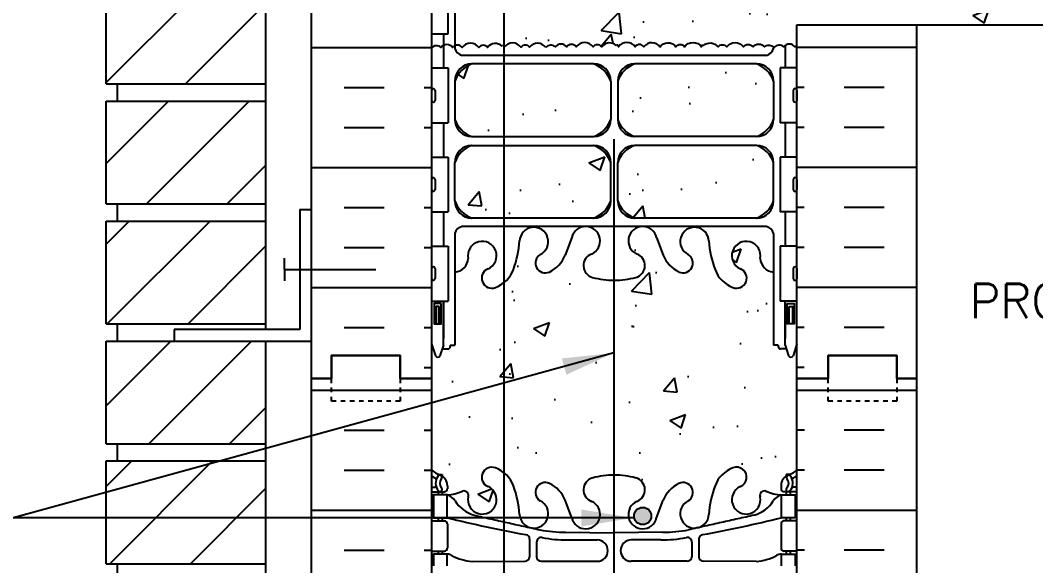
# Model space of a CAD drawing. Header units: inches. Extents: x 170.9 to 228.2, y 99.5 to 181.2.
# Drawn here: x 183.53 to 205.76, y 149.1 to 161.04 of the extents above; entities that cross this region are included whole.
import ezdxf
from ezdxf.enums import TextEntityAlignment as Align

# ---------------------------------------------------------------- set-up
doc = ezdxf.new("R2010")
doc.units = ezdxf.units.IN
doc.header["$LTSCALE"] = 0.5
doc.header["$MEASUREMENT"] = 0
doc.linetypes.add('DASHED2', pattern=[0.375, 0.25, -0.125])
for name, color, linetype in [('HATCH', 12, 'Continuous'), ('line25', 2, 'Continuous'), ('LINE3', 3, 'Continuous'), ('LINE50', 5, 'Continuous'), ('LINE9', 9, 'Continuous'), ('TEXT', 4, 'Continuous'), ('Web_Edge', 9, 'Continuous')]:
    doc.layers.add(name, color=color, linetype=linetype)
doc.styles.add('DIM', font='romans.shx', dxfattribs={"width": 0.7})
doc.styles.add('ROMANS', font='romans.shx', dxfattribs={"height": 0.75})
doc.dimstyles.new('ext_12', dxfattribs={"dimscale": 12, "dimtxt": 0.075, "dimasz": 0.09375, "dimexe": 0.09375, "dimexo": 0.0625, "dimgap": 0.0625, "dimtad": 1, "dimdec": 1, "dimzin": 2, "dimdsep": 46, "dimlunit": 4, "dimtxsty": 'DIM', "dimcen": 0.09, "dimdle": 0.09375, "dimclrt": 4, "dimadec": 0, "dimazin": 0, "dimtfac": 1, "dimtdec": 1, "dimtmove": 2, "dimatfit": 3, "dimfxl": 1, "dimfrac": 2, "dimtolj": 1, "dimtzin": 0, "dimarcsym": 0})

msp = doc.modelspace()

# ---------------------------------------------------------------- hatches: boundary and pattern name
at = {"layer": 'HATCH'}
h = msp.add_hatch(dxfattribs=at)
h.set_pattern_fill('AR-CONC', color=256, scale=0.5)
h.set_pattern_definition([(50, (0, 0), (3.5863, -0.31376), [0.375, -4.125]), (355, (0, 0), (-0.693757, 3.76096), [0.3, -3.3]), (100.4514, (0.299, -0.026), (2.892544, 3.4472), [0.3187, -3.50571]), (46.1842, (0, 1), (5.33621, -0.827596), [0.5625, -6.1875]), (96.6356, (0.4447, 0.931), (4.67331, 4.87059), [0.47805, -5.25857]), (351.1842, (0, 1), (4.67331, 4.87059), [0.45, -4.95]), (21, (0.5, 0.75), (2.984535, -2.013094), [0.375, -4.125]), (326, (0.5, 0.75), (1.216577, 3.62575), [0.3, -3.3]), (71.4514, (0.7487, 0.5822), (4.20111, 1.612656), [0.3187, -3.50571]), (37.5, (0, 0), (0.060799, 1.664469), [0, -3.26, 0, -3.35, 0, -3.3125]), (7.5, (0, 0), (1.315348, 1.972059), [0, -1.91, 0, -3.185, 0, -1.2625]), (327.5, (-1.115, 0), (2.669112, -0.1127744), [0, -1.25, 0, -3.9, 0, -5.175]), (317.5, (-1.615, 0), (2.91593, 0.500525), [0, -1.625, 0, -2.59, 0, -3.675])])
edge = h.paths.add_edge_path()
edge.add_line((200.531, 180.198), (195.531, 180.198))
edge.add_line((195.531, 180.198), (194.531, 181.198))
edge.add_line((194.531, 181.198), (194.531, 179.198))
edge.add_line((194.531, 179.198), (193.531, 180.198))
edge.add_line((193.531, 180.198), (192.531, 180.198))
edge.add_line((192.531, 180.198), (192.531, 177.39))
edge.add_arc((192.877, 177.751), 0.5, 226.2109, 246.4218)
edge.add_line((192.677, 177.293), (192.767, 177.293))
edge.add_line((192.767, 177.293), (192.767, 177.251))
edge.add_arc((192.627, 177.044), 0.25, 0, 55.9442, ccw=False)
edge.add_line((192.877, 177.044), (192.877, 176.976))
edge.add_arc((192.814, 176.976), 0.0625, -90, 0, ccw=False)
edge.add_line((192.814, 176.914), (192.767, 176.914))
edge.add_line((192.767, 176.914), (192.767, 176.844))
edge.add_line((192.767, 176.844), (192.872, 176.844))
edge.add_arc((192.749, 176.501), 0.364, 32.0424, 70.3387, ccw=False)
edge.add_arc((193.672, 177.112), 0.743, 214.228, 253.8107)
edge.add_spline(control_points=[(193.465, 176.398), (194.902, 176.078)], knot_values=[0, 0, 1, 1], degree=1, periodic=0)
edge.add_arc((195.459, 179.009), 2.984, 259.2546, 270.0995)
edge.add_line((195.464, 176.026), (196.531, 176.01))
edge.add_line((196.531, 176.01), (197.597, 176.026))
edge.add_arc((197.602, 179.009), 2.984, 269.9005, 280.7454)
edge.add_spline(control_points=[(198.159, 176.078), (199.596, 176.398)], knot_values=[0, 0, 1, 1], degree=1, periodic=0)
edge.add_arc((199.389, 177.112), 0.743, 286.1893, 325.772)
edge.add_arc((200.312, 176.501), 0.364, 109.6613, 147.9576, ccw=False)
edge.add_line((200.19, 176.844), (200.295, 176.844))
edge.add_line((200.295, 176.844), (200.295, 176.914))
edge.add_line((200.295, 176.914), (200.247, 176.914))
edge.add_arc((200.247, 176.976), 0.0625, 180, 270, ccw=False)
edge.add_line((200.185, 176.976), (200.185, 177.044))
edge.add_arc((200.435, 177.044), 0.25, 124.0558, 180, ccw=False)
edge.add_line((200.295, 177.251), (200.295, 177.293))
edge.add_line((200.295, 177.293), (200.385, 177.293))
edge.add_arc((200.185, 177.751), 0.5, 293.5782, 313.7891)
edge.add_line((200.531, 177.39), (200.531, 180.198))
h.paths.add_polyline_path([(200.346, 170.699, -0.6), (200.446, 170.699), (200.531, 170.438), (200.531, 171.198), (200.531, 173.198, 0.088416), (200.385, 173.295), (200.295, 173.295), (200.295, 173.337, -0.249069), (200.185, 173.544), (200.185, 173.611, -0.414214), (200.247, 173.674), (200.295, 173.674), (200.295, 173.744), (200.19, 173.744, 0.085348), (199.86, 173.668, -0.669601), (199.728, 173.788, 2.087231), (199.294, 173.564, -1), (199.13, 173.155, -0.21345), (198.738, 173.544, -0.068226), (198.602, 174.172, 1.753171), (198.151, 173.876, -0.940793), (197.948, 173.492, -0.173075), (197.602, 173.859), (197.459, 174.246, 1.612474), (197.028, 173.886, -0.734872), (197.005, 173.375, -0.068475), (196.531, 173.313, -0.068475), (196.056, 173.375, -0.734872), (196.033, 173.886, 1.612474), (195.602, 174.246), (195.459, 173.859, -0.173075), (195.113, 173.492, -0.940793), (194.91, 173.876, 1.753171), (194.459, 174.172, -0.068226), (194.323, 173.544, -0.21345), (193.931, 173.155, -1), (193.767, 173.564, 2.087231), (193.334, 173.788, -0.669601), (193.201, 173.668, 0.085348), (192.872, 173.744), (192.767, 173.744), (192.767, 173.674), (192.814, 173.674, -0.414214), (192.877, 173.611), (192.877, 173.544, -0.249069), (192.767, 173.337), (192.767, 173.295), (192.677, 173.295, 0.088416), (192.531, 173.198), (192.531, 171.198), (192.531, 170.438), (192.616, 170.699, -0.6), (192.716, 170.699), (192.765, 170.549), (192.891, 170.549, -0.414214), (192.941, 170.499), (192.941, 170.469), (193.041, 170.469), (193.041, 168.867, -0.380397), (193.334, 168.572, 2.087231), (193.767, 168.797, -1), (193.931, 169.206, -0.21345), (194.323, 168.816, -0.068226), (194.459, 168.189, 1.753171), (194.91, 168.485, -0.940793), (195.113, 168.868, -0.173075), (195.459, 168.502), (195.602, 168.115, 1.612474), (196.033, 168.474, -0.734872), (196.056, 168.986, -0.068475), (196.531, 169.048, -0.068475), (197.005, 168.986, -0.734872), (197.028, 168.474, 1.612474), (197.459, 168.115), (197.602, 168.502, -0.173075), (197.948, 168.868, -0.940793), (198.151, 168.485, 1.753171), (198.602, 168.189, -0.068226), (198.738, 168.816, -0.21345), (199.13, 169.206, -1), (199.294, 168.797, 2.087231), (199.728, 168.572, -0.380392), (200.021, 168.867), (200.021, 170.469), (200.121, 170.469), (200.121, 170.499, -0.414214), (200.171, 170.549), (200.297, 170.549)])
h.paths.add_polyline_path([(212.178, 163.688), (200.531, 163.688, 0.108896), (200.49, 163.651, 0.520567), (200.243, 163.651, 0.44555), (200.031, 163.636, 0.44555), (199.818, 163.651, 0.520567), (199.571, 163.651, 0.520567), (199.36, 163.651, 0.520567), (198.994, 163.651, 0.520567), (198.804, 163.651, 0.449497), (198.484, 163.681, 1.097989), (198.442, 163.651, 0.529424), (198.073, 163.656, 0.520567), (197.883, 163.656, 0.520567), (197.531, 163.649, 0.520567), (197.179, 163.656, 0.520567), (196.989, 163.656, 0.529424), (196.619, 163.651, 1.097989), (196.577, 163.681, 0.449497), (196.257, 163.651, 0.520567), (196.067, 163.651, 0.520567), (195.701, 163.651, 0.520567), (195.49, 163.651, 0.520567), (195.243, 163.651, 0.44555), (195.031, 163.636, 0.520567), (194.679, 163.643, 0.520567), (194.489, 163.643, 0.529424), (194.119, 163.638, 1.097989), (194.077, 163.669, 0.449497), (193.757, 163.638, 0.520567), (193.567, 163.638, 0.520567), (193.201, 163.638, 0.36457), (193.041, 163.681), (193.041, 162.51), (193.161, 162.31), (193.161, 162.198), (193.161, 162.085), (193.041, 161.885), (193.041, 160.483, -0.36457), (193.201, 160.44, -0.520567), (193.567, 160.44, -0.520567), (193.757, 160.44, -0.449497), (194.077, 160.47, -0.974643), (194.123, 160.445, -0.520567), (194.489, 160.445, -0.520567), (194.679, 160.445, -0.520567), (195.031, 160.438, -0.44555), (195.243, 160.452, -0.520567), (195.49, 160.452, -0.520567), (195.701, 160.452, -0.520567), (196.067, 160.452, -0.520567), (196.257, 160.452, -0.449497), (196.577, 160.483, -0.974643), (196.623, 160.457, -0.520567), (196.989, 160.457, -0.520567), (197.179, 160.457, -0.520567), (197.531, 160.45, -0.520567), (197.883, 160.457, -0.520567), (198.073, 160.457, -0.520567), (198.439, 160.457, -0.974643), (198.484, 160.483, -0.449497), (198.804, 160.452, -0.520567), (198.994, 160.452, -0.520567), (199.36, 160.452, -0.520567), (199.571, 160.452, -0.520567), (199.818, 160.452, -0.44555), (200.031, 160.438, -0.44555), (200.243, 160.452, -0.520567), (200.49, 160.452, -0.108896), (200.531, 160.49), (200.531, 160.938), (212.178, 160.938), (212.178, 161.054), (213.178, 162.054), (211.178, 162.054), (212.178, 163.054)])
h.paths.add_polyline_path([(200.021, 163.979, 0.268138), (199.859, 164.127), (193.202, 164.127, 0.268156), (193.041, 163.979), (193.041, 163.681, -0.36457), (193.201, 163.638, -0.520567), (193.567, 163.638, -0.520567), (193.757, 163.638, -0.449497), (194.077, 163.669, -0.974643), (194.123, 163.643, -0.520567), (194.489, 163.643, -0.520567), (194.679, 163.643, -0.520567), (195.031, 163.636, -0.44555), (195.243, 163.651, -0.520567), (195.49, 163.651, -0.520567), (195.701, 163.651, -0.520567), (196.067, 163.651, -0.520567), (196.257, 163.651, -0.449497), (196.577, 163.681, -0.974643), (196.623, 163.656, -0.520567), (196.989, 163.656, -0.520567), (197.179, 163.656, -0.520567), (197.531, 163.649, -0.520567), (197.883, 163.656, -0.520567), (198.073, 163.656, -0.520567), (198.439, 163.656, -0.974643), (198.484, 163.681, -0.449497), (198.804, 163.651, -0.520567), (198.994, 163.651, -0.520567), (199.36, 163.651, -0.520567), (199.571, 163.651, -0.520567), (199.818, 163.651, -0.4142), (200.021, 163.648)])
h.paths.add_polyline_path([(196.454, 164.689), (196.454, 165.53, 0.225652), (196.079, 165.905), (193.416, 165.905, 0.225652), (193.041, 165.53), (193.041, 164.689, 0.225652), (193.416, 164.314), (196.079, 164.314, 0.225652)])
h.paths.add_polyline_path([(200.021, 165.53, 0.225652), (199.646, 165.905), (196.982, 165.905, 0.225652), (196.607, 165.53), (196.607, 164.689, 0.225652), (196.982, 164.314), (199.646, 164.314, 0.225652), (200.021, 164.689)])
h.paths.add_polyline_path([(200.021, 167.312, 0.225652), (199.646, 167.687), (196.982, 167.687, 0.225652), (196.607, 167.312), (196.607, 166.471, 0.225652), (196.982, 166.096), (199.646, 166.096, 0.225652), (200.021, 166.471)])
h.paths.add_polyline_path([(196.454, 167.312, 0.225652), (196.079, 167.687), (193.416, 167.687, 0.225652), (193.041, 167.312), (193.041, 166.471, 0.225652), (193.416, 166.096), (196.079, 166.096, 0.225652), (196.454, 166.471)])
h.paths.add_polyline_path([(196.454, 157.924, 0.225652), (196.079, 158.299), (193.416, 158.299, 0.225652), (193.041, 157.924), (193.041, 157.084, 0.225652), (193.416, 156.709), (196.079, 156.709, 0.225652), (196.454, 157.084)])
h.paths.add_polyline_path([(196.454, 158.865), (196.454, 159.706, 0.225652), (196.079, 160.081), (193.416, 160.081, 0.225652), (193.041, 159.706), (193.041, 158.865, 0.225652), (193.416, 158.49), (196.079, 158.49, 0.225652)])
h.paths.add_polyline_path([(200.021, 159.706, 0.225652), (199.646, 160.081), (196.982, 160.081, 0.225652), (196.607, 159.706), (196.607, 158.865, 0.225652), (196.982, 158.49), (199.646, 158.49, 0.225652), (200.021, 158.865)])
h.paths.add_polyline_path([(200.021, 157.924, 0.225652), (199.646, 158.299), (196.982, 158.299, 0.225652), (196.607, 157.924), (196.607, 157.084, 0.225652), (196.982, 156.709), (199.646, 156.709, 0.225652), (200.021, 157.084)])
h.paths.add_polyline_path([(200.531, 153.198), (200.531, 153.957), (200.446, 153.696, -0.6), (200.346, 153.696), (200.297, 153.846), (200.171, 153.846, -0.414214), (200.121, 153.896), (200.121, 153.926), (200.021, 153.926), (200.021, 155.528, -0.380392), (199.728, 155.823, 2.087231), (199.294, 155.598, -1), (199.13, 155.19, -0.21345), (198.738, 155.579, -0.069923), (198.601, 156.223, 1.702394), (198.151, 155.91, -0.940793), (197.948, 155.527, -0.173075), (197.602, 155.893), (197.459, 156.28, 1.612474), (197.028, 155.921, -0.734872), (197.005, 155.41, -0.068475), (196.531, 155.348, -0.068475), (196.056, 155.41, -0.734872), (196.033, 155.921, 1.612474), (195.602, 156.28), (195.459, 155.893, -0.173075), (195.113, 155.527, -0.940793), (194.91, 155.91, 1.702394), (194.46, 156.223, -0.069923), (194.323, 155.579, -0.21345), (193.931, 155.19, -1), (193.767, 155.598, 2.087231), (193.334, 155.823, -0.380397), (193.041, 155.528), (193.041, 153.926), (192.941, 153.926), (192.941, 153.896, -0.414214), (192.891, 153.846), (192.765, 153.846), (192.716, 153.696, -0.6), (192.616, 153.696), (192.531, 153.957), (192.531, 153.198), (192.531, 151.198, 0.088416), (192.677, 151.1), (192.767, 151.1), (192.767, 151.059, -0.249069), (192.877, 150.851), (192.877, 150.784, -0.414214), (192.814, 150.721), (192.767, 150.721), (192.767, 150.651), (192.872, 150.651, 0.085348), (193.201, 150.727, -0.669601), (193.334, 150.607, 2.087231), (193.767, 150.831, -1), (193.931, 151.24, -0.21345), (194.323, 150.851, -0.069923), (194.46, 150.207, 1.702394), (194.91, 150.52, -0.940793), (195.113, 150.903, -0.173075), (195.459, 150.536), (195.602, 150.149, 1.612474), (196.033, 150.509, -0.734872), (196.056, 151.02, -0.068475), (196.531, 151.082, -0.068475), (197.005, 151.02, -0.734872), (197.028, 150.509, 1.612474), (197.459, 150.149), (197.602, 150.536, -0.173075), (197.948, 150.903, -0.940793), (198.151, 150.52, 1.702394), (198.601, 150.207, -0.069923), (198.738, 150.851, -0.21345), (199.13, 151.24, -1), (199.294, 150.831, 2.087231), (199.728, 150.607, -0.669601), (199.86, 150.727, 0.085348), (200.19, 150.651), (200.295, 150.651), (200.295, 150.721), (200.247, 150.721, -0.414214), (200.185, 150.784), (200.185, 150.851, -0.249069), (200.295, 151.059), (200.295, 151.1), (200.385, 151.1, 0.088416), (200.531, 151.198)])
h.paths.add_polyline_path([(200.531, 137.266, 0.088416), (200.385, 137.364), (200.295, 137.364), (200.295, 137.405, -0.249069), (200.185, 137.613), (200.185, 137.68, -0.414214), (200.247, 137.743), (200.295, 137.743), (200.295, 137.813), (200.19, 137.813, 0.085348), (199.86, 137.737, -0.669601), (199.728, 137.857, 2.087231), (199.294, 137.633, -1), (199.13, 137.224, -0.21345), (198.738, 137.613, -0.069923), (198.601, 138.257, 1.702394), (198.151, 137.944, -0.940793), (197.948, 137.561, -0.173075), (197.602, 137.928), (197.459, 138.315, 1.612474), (197.028, 137.955, -0.734872), (197.005, 137.444, -0.068475), (196.531, 137.382, -0.068475), (196.056, 137.444, -0.734872), (196.033, 137.955, 1.612474), (195.602, 138.315), (195.459, 137.928, -0.173075), (195.113, 137.561, -0.940793), (194.91, 137.944, 1.702394), (194.46, 138.257, -0.069923), (194.323, 137.613, -0.21345), (193.931, 137.224, -1), (193.767, 137.633, 2.087231), (193.334, 137.857, -0.669601), (193.201, 137.737, 0.085348), (192.872, 137.813), (192.767, 137.813), (192.767, 137.743), (192.814, 137.743, -0.414214), (192.877, 137.68), (192.877, 137.613, -0.249069), (192.767, 137.405), (192.767, 137.364), (192.677, 137.364, 0.088416), (192.531, 137.266), (192.531, 135.198), (193.531, 135.198), (194.531, 134.198), (194.531, 136.198), (195.531, 135.198), (200.531, 135.198)])
h.paths.add_polyline_path([(219.738, 163.688), (213.178, 163.688), (213.178, 163.449), (212.178, 162.449), (214.178, 162.449), (213.178, 161.449), (213.178, 160.938), (213.576, 160.938), (215.987, 160.938, -0.679626), (215.987, 161.438), (216.421, 161.56, 0.684458), (216.421, 162.06), (216.098, 162.06), (216.098, 162.185), (216.442, 162.185, -0.714868), (216.46, 161.442), (216.029, 161.32, 0.616244), (216.015, 161.063), (216.483, 161.063, -0.207325), (216.829, 160.938), (219.738, 160.938)])
h = msp.add_hatch(dxfattribs=at)
h.set_pattern_fill('ANSI31', color=256, scale=10, style=0)
h.set_pattern_definition([(45, (199.9681, 170.6976), (-0.883883, 0.883883), [])])
h.paths.add_polyline_path([(188.906, 180.198), (185.406, 180.198), (185.406, 178.018), (188.906, 178.018)])
h.paths.add_polyline_path([(188.906, 177.643), (185.406, 177.643), (185.406, 175.393), (188.906, 175.393)])
h.paths.add_polyline_path([(188.906, 175.018), (185.406, 175.018), (185.406, 172.768), (188.906, 172.768)])
h.paths.add_polyline_path([(188.906, 172.393), (185.406, 172.393), (185.406, 170.143), (188.906, 170.143)])
h.paths.add_polyline_path([(188.906, 169.768), (185.406, 169.768), (185.406, 167.518), (188.906, 167.518)])
h.paths.add_polyline_path([(188.906, 167.143), (186.896, 167.143), (185.406, 167.143), (185.406, 164.893), (188.906, 164.893)])
h.paths.add_polyline_path([(188.906, 164.518), (185.406, 164.518), (185.406, 162.268), (188.906, 162.268)])
h.paths.add_polyline_path([(188.906, 161.893), (185.406, 161.893), (185.406, 159.643), (188.906, 159.643)])
h.paths.add_polyline_path([(188.906, 159.268), (185.406, 159.268), (185.406, 157.018), (188.906, 157.018)])
h.paths.add_polyline_path([(188.906, 156.643), (185.406, 156.643), (185.406, 154.393), (188.906, 154.393)])
h.paths.add_polyline_path([(188.906, 154.018), (186.896, 154.018), (185.406, 154.018), (185.406, 151.768), (188.906, 151.768)])
h.paths.add_polyline_path([(188.906, 151.393), (185.406, 151.393), (185.406, 149.143), (188.906, 149.143)])
h.paths.add_polyline_path([(188.906, 148.768), (185.406, 148.768), (185.406, 146.518), (188.906, 146.518)])
h.paths.add_polyline_path([(188.906, 146.143), (185.406, 146.143), (185.406, 143.893), (188.906, 143.893)])
h.paths.add_polyline_path([(188.906, 143.518), (185.406, 143.518), (185.406, 141.268), (188.906, 141.268)])
h.paths.add_polyline_path([(188.906, 140.893), (185.406, 140.893), (185.406, 138.643), (188.906, 138.643)])
h.paths.add_polyline_path([(188.906, 138.268), (185.406, 138.268), (185.406, 136.018), (188.906, 136.018)])
h.paths.add_polyline_path([(188.906, 135.643), (185.406, 135.643), (185.406, 135.198), (188.906, 135.198)])
h = msp.add_hatch(dxfattribs=at)
h.set_pattern_fill('INSUL', color=256, scale=7, style=0)
h.set_pattern_definition([(0, (-2733.631, -243.812), (0, 2.625), []), (0, (-2733.631, -242.937), (0, 2.625), [0.875, -0.875]), (0, (-2733.631, -242.062), (0, 2.625), [0.875, -0.875])])
h.paths.add_polyline_path([(189.906, 153.198), (190.343, 153.198), (190.343, 153.698), (191.843, 153.698), (191.843, 153.198), (192.531, 153.198), (192.531, 171.198), (191.843, 171.198), (191.843, 171.698), (190.343, 171.698), (190.343, 171.198), (189.906, 171.198)])
h = msp.add_hatch(dxfattribs=at)
h.set_pattern_fill('INSUL', color=256, scale=7, style=0)
h.set_pattern_definition([(0, (-2733.631, -261.812), (0, 2.625), []), (0, (-2733.631, -260.937), (0, 2.625), [0.875, -0.875]), (0, (-2733.631, -260.062), (0, 2.625), [0.875, -0.875])])
h.paths.add_polyline_path([(189.906, 135.198), (190.343, 135.198), (190.343, 135.698), (191.843, 135.698), (191.843, 135.198), (192.531, 135.198), (192.531, 153.198), (191.843, 153.198), (191.843, 153.698), (190.343, 153.698), (190.343, 153.198), (189.906, 153.198)])
h = msp.add_hatch(dxfattribs=at)
h.set_pattern_fill('INSUL', color=256, scale=7, style=0)
h.set_pattern_definition([(180, (3126.6922, -261.812), (0, 2.625), []), (180, (3126.6922, -260.937), (0, 2.625), [0.875, -0.875]), (180, (3126.6922, -260.062), (0, 2.625), [0.875, -0.875])])
h.paths.add_polyline_path([(200.531, 146.938), (203.156, 146.938), (203.156, 153.198), (202.718, 153.198), (202.718, 153.698), (201.218, 153.698), (201.218, 153.198), (200.531, 153.198)])
h.paths.add_polyline_path([(203.156, 146.438), (200.531, 146.438), (200.531, 135.198), (201.218, 135.198), (201.218, 135.698), (202.718, 135.698), (202.718, 135.198), (203.156, 135.198)])
at = {"layer": 'LINE3'}
msp.add_hatch(color=256, dxfattribs=at).paths.add_polyline_path([(196.967, 150.188, 1), (197.342, 150.188, 1)])

# ---------------------------------------------------------------- linework, layer by layer
at = {"layer": 'HATCH'}
for p, q in [((203.156, 160.438), (200.531, 160.438)), ((200.692, 159.563), (200.531, 159.563)), ((202.442, 159.563), (201.567, 159.563)), ((200.692, 158.688), (200.531, 158.688)), ((202.442, 158.688), (201.567, 158.688)), ((203.156, 157.813), (200.531, 157.813)), ((200.692, 156.938), (200.531, 156.938)), ((202.442, 156.938), (201.567, 156.938)), ((200.692, 156.063), (200.531, 156.063)), ((202.442, 156.063), (201.567, 156.063)), ((203.156, 155.188), (200.531, 155.188)), ((200.692, 154.313), (200.531, 154.313)), ((202.442, 154.313), (201.567, 154.313)), ((200.692, 153.438), (200.531, 153.438))]:
    msp.add_line(p, q, dxfattribs=at)
for points in [[(194.077, 160.47, 0.449497), (193.757, 160.44, 0.520567), (193.567, 160.44, 0.520567), (193.201, 160.44, 0.520567), (192.99, 160.44, 0.520567), (192.743, 160.44, 0.44555), (192.531, 160.426)], [(195.031, 160.438, 0.520567), (194.679, 160.445, 0.520567), (194.489, 160.445, 0.520567), (194.123, 160.445, 0.974643), (194.077, 160.47, 0.974643)], [(196.577, 160.483, 0.449497), (196.257, 160.452, 0.520567), (196.067, 160.452, 0.520567), (195.701, 160.452, 0.520567), (195.49, 160.452, 0.520567), (195.243, 160.452, 0.44555), (195.031, 160.438)], [(197.531, 160.45, 0.520567), (197.179, 160.457, 0.520567), (196.989, 160.457, 0.520567), (196.623, 160.457, 0.974643), (196.577, 160.483, 0.974643)], [(197.531, 160.45, -0.520567), (197.883, 160.457, -0.520567), (198.073, 160.457, -0.520567), (198.439, 160.457, -0.974643), (198.484, 160.483, -0.974643)], [(198.484, 160.483, -0.449497), (198.804, 160.452, -0.520567), (198.994, 160.452, -0.520567), (199.36, 160.452, -0.520567), (199.571, 160.452, -0.520567), (199.818, 160.452, -0.44555), (200.031, 160.438)], [(200.531, 160.49, 0.108896), (200.49, 160.452, 0.520567), (200.243, 160.452, 0.44555), (200.031, 160.438)]]:
    msp.add_lwpolyline(points, format="xyb", dxfattribs=at)
at = {"layer": 'line25'}
for p, q in [((192.531, 171.198), (192.531, 153.198)), ((188.906, 154.268), (188.906, 167.143)), ((185.406, 159.643), (185.406, 161.893)), ((192.896, 160.743), (192.896, 161.823)), ((192.531, 160.743), (192.896, 160.743)), ((200.531, 160.438), (200.531, 160.938)), ((200.531, 160.938), (212.178, 160.938)), ((200.531, 153.198), (200.531, 160.438)), ((192.531, 159.993), (192.896, 159.993)), ((192.896, 159.993), (192.896, 158.793)), ((200.531, 159.993), (200.166, 159.993)), ((200.166, 159.993), (200.166, 158.793)), ((185.406, 159.643), (188.906, 159.643)), ((185.656, 159.268), (185.656, 159.643)), ((185.406, 157.018), (185.406, 159.268)), ((185.406, 159.268), (188.906, 159.268)), ((192.531, 158.793), (192.896, 158.793)), ((200.531, 158.793), (200.166, 158.793)), ((192.531, 158.043), (192.896, 158.043)), ((192.896, 158.043), (192.896, 156.843)), ((200.531, 158.043), (200.166, 158.043)), ((200.166, 158.043), (200.166, 156.843)), ((185.406, 157.018), (188.906, 157.018)), ((185.656, 156.643), (185.656, 157.018)), ((192.531, 156.843), (192.896, 156.843)), ((200.531, 156.843), (200.166, 156.843)), ((185.406, 154.393), (185.406, 156.643)), ((185.406, 156.643), (188.906, 156.643)), ((192.531, 156.093), (192.896, 156.093)), ((192.896, 156.093), (192.896, 154.893)), ((200.531, 156.093), (200.166, 156.093)), ((200.166, 156.093), (200.166, 154.893)), ((192.531, 154.893), (192.896, 154.893)), ((200.531, 154.893), (200.166, 154.893)), ((185.406, 154.393), (188.906, 154.393)), ((185.656, 154.018), (185.656, 154.393)), ((185.406, 151.768), (185.406, 154.018)), ((185.406, 154.018), (188.906, 154.018)), ((188.906, 141.143), (188.906, 154.018)), ((192.531, 153.198), (192.531, 135.198)), ((200.531, 135.198), (200.531, 153.198)), ((185.406, 151.768), (188.906, 151.768)), ((185.656, 151.393), (185.656, 151.768)), ((185.406, 151.393), (188.906, 151.393)), ((185.406, 149.143), (185.406, 151.393)), ((185.406, 149.143), (188.906, 149.143)), ((185.656, 148.768), (185.656, 149.143))]:
    msp.add_line(p, q, dxfattribs=at)
at = {"layer": 'LINE3'}
for p, q in [((194.114, 179.614), (194.114, 136.867)), ((196.519, 158.438), (196.519, 135.198))]:
    msp.add_line(p, q, dxfattribs=at)
msp.add_circle((197.154, 150.188), 0.188, dxfattribs=at)
at = {"layer": 'LINE50'}
for p, q in [((189.906, 153.198), (189.906, 171.198)), ((203.156, 153.198), (203.156, 160.938)), ((189.906, 135.198), (189.906, 153.198)), ((189.906, 135.198), (189.906, 153.198)), ((203.156, 146.938), (203.156, 153.198))]:
    msp.add_line(p, q, dxfattribs=at)
for points in [[(189.906, 153.198), (190.343, 153.198), (190.343, 153.698), (191.843, 153.698), (191.843, 153.198), (192.531, 153.198)], [(192.531, 153.198), (191.843, 153.198), (191.843, 153.698), (190.343, 153.698), (190.343, 153.198), (189.906, 153.198)], [(203.156, 153.198), (202.718, 153.198), (202.718, 153.698), (201.218, 153.698), (201.218, 153.198), (200.531, 153.198)], [(200.531, 153.198), (201.218, 153.198), (201.218, 153.698), (202.718, 153.698), (202.718, 153.198), (203.156, 153.198)]]:
    msp.add_lwpolyline(points, dxfattribs=at)
at = {"layer": 'LINE9'}
for p, q in [((192.531, 159.503), (192.531, 159.283)), ((192.531, 159.448), (192.531, 159.448)), ((192.571, 159.543), (192.571, 159.543)), ((192.611, 159.503), (192.611, 159.283)), ((200.451, 159.503), (200.451, 159.283)), ((200.491, 159.543), (200.491, 159.543)), ((200.531, 159.503), (200.531, 159.283)), ((200.531, 159.448), (200.531, 159.448)), ((192.531, 159.338), (192.531, 159.338)), ((192.571, 159.243), (192.571, 159.243)), ((200.491, 159.243), (200.491, 159.243)), ((200.531, 159.338), (200.531, 159.338)), ((192.531, 157.553), (192.531, 157.333)), ((192.531, 157.498), (192.531, 157.498)), ((192.611, 157.553), (192.611, 157.333)), ((200.451, 157.553), (200.451, 157.333)), ((200.531, 157.553), (200.531, 157.333)), ((200.531, 157.498), (200.531, 157.498)), ((192.531, 157.388), (192.531, 157.388)), ((192.571, 157.293), (192.571, 157.293)), ((200.491, 157.293), (200.491, 157.293)), ((200.531, 157.388), (200.531, 157.388)), ((189.646, 156.893), (189.896, 156.893)), ((189.646, 156.893), (189.646, 154.268)), ((189.313, 155.581), (189.313, 155.831)), ((192.571, 155.643), (192.571, 155.643)), ((200.491, 155.643), (200.491, 155.643)), ((189.313, 155.581), (189.313, 155.331)), ((189.313, 155.581), (191.313, 155.581)), ((192.531, 155.603), (192.531, 155.383)), ((192.531, 155.548), (192.531, 155.548)), ((192.531, 155.438), (192.531, 155.438)), ((192.611, 155.603), (192.611, 155.383)), ((200.451, 155.603), (200.451, 155.383)), ((200.531, 155.603), (200.531, 155.383)), ((200.531, 155.548), (200.531, 155.548)), ((200.531, 155.438), (200.531, 155.438)), ((192.571, 155.343), (192.571, 155.343)), ((200.491, 155.343), (200.491, 155.343)), ((189.646, 154.268), (186.896, 154.268)), ((186.896, 154.268), (186.896, 154.018)), ((186.896, 154.018), (189.896, 154.018))]:
    msp.add_line(p, q, dxfattribs=at)
at = {"layer": 'LINE9', "linetype": 'DASHED2', "ltscale": 0.15}
for points in [[(191.843, 153.198), (191.843, 153.198), (191.843, 152.698), (190.343, 152.698), (190.343, 153.198), (190.343, 153.198)], [(202.718, 153.198), (202.718, 153.198), (202.718, 152.698), (201.218, 152.698), (201.218, 153.198), (201.218, 153.198)]]:
    msp.add_lwpolyline(points, dxfattribs=at)
at = {"layer": 'LINE9'}
for centre, start, end in [((192.571, 159.503), 90, 180), ((192.571, 159.503), 0, 90), ((200.491, 159.503), 90, 180), ((200.491, 159.503), 360, 90), ((192.571, 159.283), 180, 270), ((192.571, 159.283), 270, 0), ((200.491, 159.283), 180, 270), ((200.491, 159.283), 270, 0), ((192.571, 157.553), 90, 180), ((192.571, 157.553), 0, 90), ((200.491, 157.553), 90, 180), ((200.491, 157.553), 360, 90), ((192.571, 157.333), 180, 270), ((192.571, 157.333), 270, 0), ((200.491, 157.333), 180, 270), ((200.491, 157.333), 270, 0), ((192.571, 155.603), 90, 180), ((192.571, 155.603), 0, 90), ((200.491, 155.603), 90, 180), ((200.491, 155.603), 360, 90), ((192.571, 155.383), 180, 270), ((192.571, 155.383), 270, 0), ((200.491, 155.383), 180, 270), ((200.491, 155.383), 270, 0)]:
    msp.add_arc(centre, 0.04, start, end, dxfattribs=at)
at = {"layer": 'Web_Edge'}
for p, q in [((193.041, 163.979), (193.041, 160.416)), ((200.021, 160.449), (200.021, 160.416)), ((199.859, 160.268), (193.202, 160.268)), ((196.079, 160.081), (193.416, 160.081)), ((199.646, 160.081), (196.982, 160.081)), ((193.041, 159.706), (193.041, 158.865)), ((196.454, 159.706), (196.454, 158.865)), ((196.607, 159.707), (196.607, 158.866)), ((200.021, 159.706), (200.021, 158.865)), ((193.416, 158.49), (196.079, 158.49)), ((193.416, 158.299), (196.079, 158.299)), ((199.646, 158.49), (196.982, 158.49)), ((199.646, 158.299), (196.982, 158.299)), ((193.041, 157.084), (193.041, 157.924)), ((196.454, 157.084), (196.454, 157.924)), ((196.607, 157.083), (196.607, 157.924)), ((200.021, 157.084), (200.021, 157.924)), ((199.859, 156.521), (193.202, 156.521)), ((196.079, 156.709), (193.416, 156.709)), ((199.646, 156.709), (196.982, 156.709)), ((193.041, 156.373), (193.041, 153.926)), ((200.021, 156.373), (200.021, 153.926)), ((195.602, 156.28), (195.459, 155.893)), ((197.459, 156.28), (197.602, 155.893)), ((192.791, 153.926), (192.791, 154.893)), ((200.271, 153.926), (200.271, 154.893)), ((192.531, 153.957), (192.616, 153.696)), ((192.791, 153.926), (192.716, 153.696)), ((192.765, 153.846), (192.891, 153.846)), ((192.941, 153.926), (193.041, 153.926)), ((192.941, 153.926), (192.941, 153.896)), ((192.941, 153.896), (192.941, 153.896)), ((200.121, 153.926), (200.021, 153.926)), ((200.121, 153.926), (200.121, 153.896)), ((200.121, 153.896), (200.121, 153.896)), ((200.297, 153.846), (200.171, 153.846)), ((200.271, 153.926), (200.346, 153.696)), ((200.531, 153.957), (200.446, 153.696)), ((192.677, 151.1), (192.767, 151.1)), ((192.767, 151.1), (192.767, 151.059)), ((200.385, 151.1), (200.295, 151.1)), ((200.295, 151.1), (200.295, 151.059)), ((192.531, 150.821), (192.609, 150.821)), ((192.877, 150.851), (192.877, 150.784)), ((200.185, 150.851), (200.185, 150.784)), ((200.531, 150.821), (200.453, 150.821)), ((192.531, 150.721), (192.814, 150.721)), ((192.677, 150.721), (192.677, 150.651)), ((192.767, 150.721), (192.767, 150.651)), ((195.602, 150.149), (195.459, 150.536)), ((197.459, 150.149), (197.602, 150.536)), ((200.531, 150.721), (200.247, 150.721)), ((200.295, 150.721), (200.295, 150.651)), ((200.385, 150.721), (200.385, 150.651)), ((192.531, 150.081), (192.814, 150.081)), ((192.677, 150.151), (192.677, 150.081)), ((192.767, 150.151), (192.767, 150.081)), ((200.531, 150.081), (200.247, 150.081)), ((200.295, 150.151), (200.295, 150.081)), ((200.385, 150.151), (200.385, 150.081)), ((192.877, 150.019), (192.877, 149.484)), ((200.185, 150.019), (200.185, 149.484)), ((194.679, 149.681), (194.679, 149.297)), ((194.831, 149.619), (194.831, 149.297)), ((195.464, 149.833), (196.531, 149.817)), ((195.511, 149.665), (196.158, 149.665)), ((197.597, 149.833), (196.531, 149.817)), ((197.55, 149.665), (196.903, 149.665)), ((198.23, 149.619), (198.23, 149.297)), ((198.383, 149.681), (198.383, 149.297)), ((192.531, 149.421), (192.814, 149.421)), ((192.677, 149.421), (192.677, 149.351)), ((192.767, 149.421), (192.767, 149.351)), ((200.531, 149.421), (200.247, 149.421)), ((200.295, 149.421), (200.295, 149.351)), ((200.385, 149.421), (200.385, 149.351)), ((193.424, 149.196), (194.579, 149.197)), ((194.931, 149.197), (196.158, 149.197)), ((198.13, 149.197), (196.903, 149.197)), ((199.637, 149.196), (198.482, 149.197))]:
    msp.add_line(p, q, dxfattribs=at)
for points in [[(192.791, 160.743), (192.791, 159.993)], [(200.271, 160.482), (200.271, 159.993)], [(192.791, 158.793), (192.791, 158.043)], [(200.271, 158.793), (200.271, 158.043)], [(192.791, 156.843), (192.791, 156.093)], [(200.271, 156.843), (200.271, 156.093)], [(192.791, 154.893), (192.791, 154.076)], [(200.271, 154.893), (200.271, 154.076)], [(192.872, 149.101), (192.872, 149.351), (192.572, 149.351), (192.572, 149.101)], [(200.19, 149.101), (200.19, 149.351), (200.49, 149.351), (200.49, 149.101)]]:
    msp.add_lwpolyline(points, dxfattribs=at)
for points in [[(192.741, 154.836), (192.591, 154.836), (192.591, 154.396), (192.741, 154.396)], [(192.701, 154.776), (192.631, 154.776), (192.631, 154.396), (192.701, 154.396)], [(200.321, 154.836), (200.471, 154.836), (200.471, 154.396), (200.321, 154.396)], [(200.361, 154.776), (200.431, 154.776), (200.431, 154.396), (200.361, 154.396)], [(192.572, 150.151), (192.872, 150.151), (192.872, 150.651), (192.572, 150.651)], [(200.49, 150.151), (200.19, 150.151), (200.19, 150.651), (200.49, 150.651)]]:
    msp.add_lwpolyline(points, close=True, dxfattribs=at)
for centre, radius, start, end in [((193.249, 160.482), 0.219, 197.388, 257.4322), ((199.812, 160.482), 0.219, 282.5678, 342.6083), ((193.622, 159.499), 0.617, 109.5682, 160.4318), ((193.416, 159.706), 0.375, 90, 180), ((195.873, 159.499), 0.617, 19.5682, 70.4318), ((196.079, 159.706), 0.375, 360, 90), ((197.189, 159.499), 0.617, 109.5682, 160.4318), ((196.982, 159.706), 0.375, 90, 180), ((199.439, 159.499), 0.617, 19.5682, 70.4318), ((199.646, 159.706), 0.375, 360, 90), ((193.622, 159.072), 0.617, 199.5682, 250.4318), ((193.416, 158.865), 0.375, 180, 270), ((195.873, 159.072), 0.617, 289.5682, 340.4318), ((196.079, 158.865), 0.375, 270, 0), ((197.189, 159.072), 0.617, 199.5682, 250.4318), ((196.982, 158.865), 0.375, 180, 270), ((199.439, 159.072), 0.617, 289.5682, 340.4318), ((199.646, 158.865), 0.375, 270, 0), ((193.622, 157.718), 0.617, 109.5682, 160.4318), ((193.416, 157.924), 0.375, 90, 180), ((195.873, 157.718), 0.617, 19.5682, 70.4318), ((196.079, 157.924), 0.375, 360, 90), ((197.189, 157.718), 0.617, 109.5682, 160.4318), ((196.982, 157.924), 0.375, 90, 180), ((199.439, 157.718), 0.617, 19.5682, 70.4318), ((199.646, 157.924), 0.375, 360, 90), ((193.622, 157.29), 0.617, 199.5682, 250.4318), ((193.416, 157.084), 0.375, 180, 270), ((195.873, 157.29), 0.617, 289.5682, 340.4318), ((196.079, 157.084), 0.375, 270, 0), ((197.189, 157.29), 0.617, 199.5682, 250.4318), ((196.982, 157.084), 0.375, 180, 270), ((199.439, 157.29), 0.617, 289.5682, 340.4318), ((199.646, 157.084), 0.375, 270, 0), ((193.249, 156.308), 0.219, 102.5678, 162.6118), ((195.907, 156.208), 0.314, 293.8084, 166.5854), ((197.154, 156.208), 0.314, 13.4146, 246.1916), ((199.812, 156.308), 0.219, 17.3917, 77.4322), ((194.772, 156.192), 0.314, 296.0652, 177.2643), ((198.289, 156.192), 0.314, 2.7357, 243.9348), ((193.641, 155.885), 0.314, 293.8084, 191.4114), ((192.101, 156.388), 2.365, 339.9985, 355.6105), ((200.96, 156.388), 2.365, 184.3895, 200.0015), ((199.42, 155.885), 0.314, 348.5886, 246.1916), ((195.023, 155.725), 0.217, 121.463, 294.4736), ((194.772, 156.195), 0.75, 297.0295, 336.3062), ((196.125, 155.669), 0.268, 109.9662, 255.2108), ((196.936, 155.669), 0.268, 284.7892, 70.0338), ((198.289, 156.195), 0.75, 203.6938, 242.9705), ((198.038, 155.725), 0.217, 245.5264, 58.537), ((193.021, 155.84), 0.313, 273.5544, 356.8611), ((200.04, 155.84), 0.313, 183.1389, 266.4446), ((193.849, 155.394), 0.22, 111.8037, 291.8037), ((193.692, 155.823), 0.677, 290.6803, 338.8761), ((196.519, 157.102), 1.754, 254.7082, 270.3771), ((196.542, 157.102), 1.754, 269.6229, 285.2918), ((199.369, 155.823), 0.677, 201.1239, 249.3197), ((199.212, 155.394), 0.22, 248.1963, 68.1963), ((192.891, 153.896), 0.05, 270, 0), ((200.171, 153.896), 0.05, 180, 270), ((192.666, 153.723), 0.0567, 208.0725, 331.9275), ((200.396, 153.723), 0.0567, 208.0725, 331.9275), ((192.877, 151.559), 0.5, 226.2109, 250.5288), ((193.849, 151.036), 0.22, 68.1963, 248.1963), ((193.692, 150.607), 0.677, 21.1239, 69.3197), ((199.369, 150.607), 0.677, 110.6803, 158.8761), ((199.212, 151.036), 0.22, 291.8037, 111.8037), ((200.185, 151.559), 0.5, 289.4712, 313.7891), ((192.877, 151.559), 0.6, 234.7832, 245.0748), ((192.87, 150.906), 0.25, 140.1145, 222.4609), ((192.615, 150.996), 0.021, 343.464, 63.9957), ((192.713, 151.037), 0.045, 321.448, 139.1879), ((192.627, 150.851), 0.25, 0, 70.5288), ((192.87, 150.906), 0.16, 140.0001, 222.4609), ((196.125, 150.761), 0.268, 104.7892, 250.0338), ((196.519, 149.328), 1.754, 89.6229, 105.2918), ((196.542, 149.328), 1.754, 74.7082, 90.3771), ((196.936, 150.761), 0.268, 289.9662, 75.2108), ((200.435, 150.851), 0.25, 109.4712, 180), ((200.349, 151.037), 0.045, 40.8121, 218.552), ((200.191, 150.906), 0.16, 317.5391, 39.9999), ((200.191, 150.906), 0.25, 317.5391, 39.8855), ((200.447, 150.996), 0.021, 116.0043, 196.536), ((200.185, 151.559), 0.6, 294.9252, 305.2168), ((192.609, 150.841), 0.0196, 269.4032, 15.4901), ((192.719, 150.768), 0.045, 222.4609, 42.4609), ((192.814, 150.784), 0.0625, 270, 0), ((192.817, 151.647), 0.997, 273.1538, 293.1467), ((193.243, 150.64), 0.0968, 340.1551, 110.4331), ((193.641, 150.545), 0.314, 168.5886, 66.1916), ((192.101, 150.042), 2.365, 4.3895, 20.0015), ((195.023, 150.705), 0.217, 65.5264, 238.537), ((194.772, 150.235), 0.75, 23.6938, 62.9705), ((198.289, 150.235), 0.75, 117.0295, 156.3062), ((198.038, 150.705), 0.217, 301.463, 114.4736), ((200.96, 150.042), 2.365, 159.9985, 175.6105), ((199.42, 150.545), 0.314, 113.8084, 11.4114), ((199.819, 150.64), 0.0968, 69.5669, 199.8449), ((200.244, 151.647), 0.997, 246.8533, 266.8462), ((200.247, 150.784), 0.0625, 180, 270), ((200.342, 150.768), 0.045, 137.5391, 317.5391), ((200.453, 150.841), 0.0196, 164.5099, 270.5968), ((192.749, 150.309), 0.364, 34.9775, 70.3387), ((193.672, 150.92), 0.743, 212.7919, 253.8107), ((194.772, 150.238), 0.314, 182.7357, 63.9348), ((195.907, 150.222), 0.314, 193.4146, 66.1916), ((197.154, 150.222), 0.314, 113.8084, 346.5854), ((198.289, 150.238), 0.314, 116.0652, 357.2643), ((199.389, 150.92), 0.743, 286.1893, 327.2081), ((200.312, 150.309), 0.364, 109.6613, 145.0225), ((192.814, 150.019), 0.0625, 0, 90), ((199.68, 177.572), 28.253, 256.0552, 259.6343), ((193.381, 177.572), 28.253, 280.3657, 283.9448), ((200.247, 150.019), 0.0625, 90, 180), ((195.459, 152.817), 2.984, 259.2546, 270.0995), ((197.602, 152.817), 2.984, 269.9005, 280.7454), ((194.579, 149.681), 0.1, 360, 79.6343), ((194.931, 149.619), 0.1, 79.2546, 180), ((195.506, 152.649), 2.984, 259.2546, 270.0995), ((196.158, 149.431), 0.234, 270, 90), ((196.903, 149.431), 0.234, 90, 270), ((197.555, 152.649), 2.984, 269.9005, 280.7454), ((198.13, 149.619), 0.1, 0, 100.7454), ((198.483, 149.681), 0.1, 100.3657, 180), ((192.814, 149.484), 0.0625, 270, 0), ((200.247, 149.484), 0.0625, 180, 270), ((192.868, 149.133), 0.219, 60.4937, 88.92), ((193.509, 150.353), 1.16, 242.5844, 265.8032), ((194.579, 149.297), 0.1, 270.0388, 360), ((194.931, 149.297), 0.1, 180, 270), ((198.13, 149.297), 0.1, 270, 0), ((198.483, 149.297), 0.1, 180, 269.9612), ((199.552, 150.353), 1.16, 274.1968, 297.4156), ((200.194, 149.133), 0.219, 91.08, 119.5063)]:
    msp.add_arc(centre, radius, start, end, dxfattribs=at)
for points in [[(193.465, 150.206), (194.902, 149.886)], [(199.596, 150.206), (198.159, 149.886)]]:
    msp.add_open_spline(points, degree=1, dxfattribs=at)

# ---------------------------------------------------------------- texts
at = {"layer": 'TEXT', "style": 'ROMANS'}
msp.add_text('PROPRIETARY STEEL JOIST', height=0.75, dxfattribs=at).set_placement((204.312, 154.896), align=Align.MIDDLE_LEFT)

# ---------------------------------------------------------------- leaders
at = {"layer": 'TEXT'}
msp.add_leader([(196.519, 153.756), (183.375, 150.146), (177.685, 150.146)], dimstyle='ext_12', override={"dimgap": 0.0625, "dimtad": 0}, dxfattribs=at)
msp.add_leader([(196.938, 150.146), (177.685, 150.146)], dimstyle='ext_12', dxfattribs=at)

doc.saveas('drawing.dxf')
